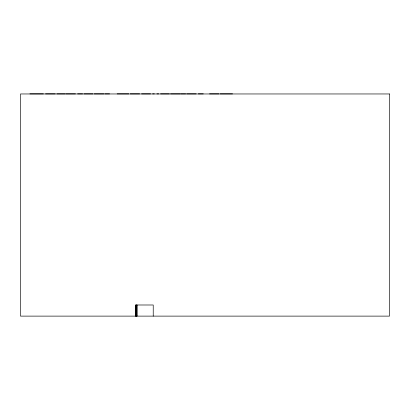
<?xml version="1.0" encoding="UTF-8"?>
<svg xmlns="http://www.w3.org/2000/svg" width="410" height="410" viewBox="0 0 410 410"><rect width="100%" height="100%" fill="white"/><g stroke="black" fill="none" stroke-linecap="round" stroke-linejoin="round"><path stroke-width="0.61" d="M29.915 93.885L43.363 93.885M45.546 93.885L55.222 93.885M56.867 93.885L65.344 93.885M66.107 93.885L75.45 93.885M77.608 93.885L82.584 93.885M83.942 93.885L92.947 93.885M94.254 93.885L103.786 93.885M104.791 93.885L109.547 93.885M117.157 93.885L128.812 93.885M130.252 93.885L139.59 93.885M141.568 93.885L150.572 93.885M152.628 93.885L154.35 93.885M156.927 93.885L158.675 93.885M160.576 93.885L169.33 93.885M170.575 93.885L180.246 93.885M180.887 93.885L185.643 93.885M186.668 93.885L196.2 93.885M198.291 93.885L203.268 93.885M209.541 93.885L218.996 93.885M220.206 93.885L232.526 93.885M153.227 316.115L153.227 304.994L135.736 304.994L135.736 316.115M137.078 304.994L137.078 316.115M136.817 304.994L136.817 316.115M136.371 304.994L136.371 316.115M136.028 304.994L136.028 316.115M135.812 304.994L135.812 316.115M389.5 93.962L20.5 93.962L20.5 316.115L389.5 316.115L389.5 93.962"/></g></svg>
